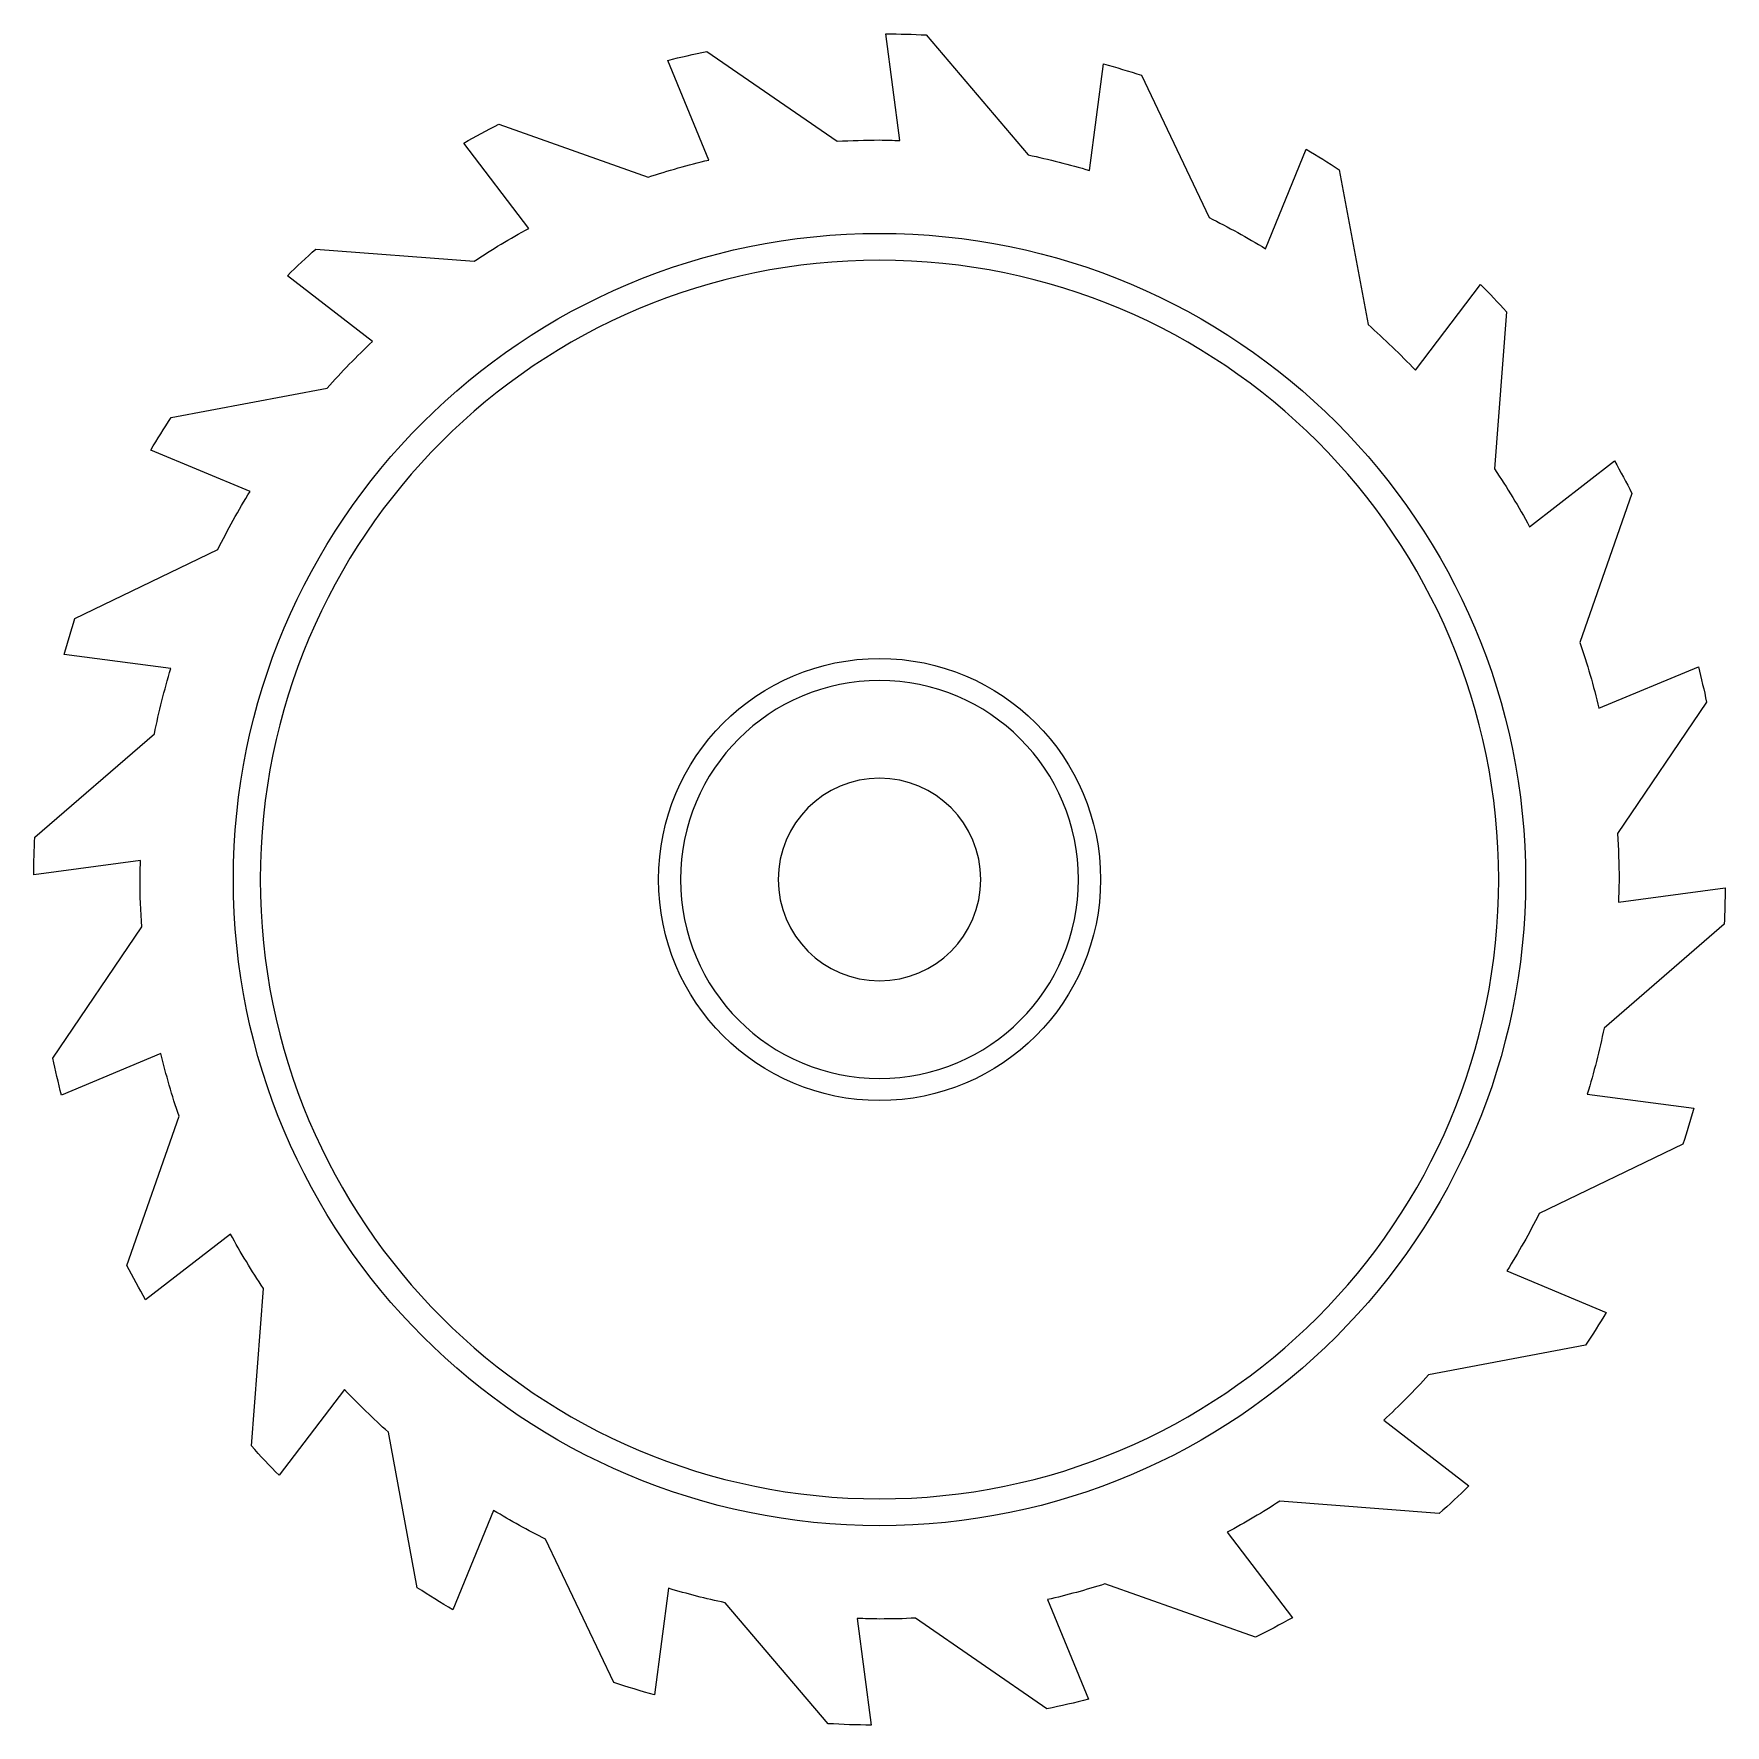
# Model space of a CAD drawing. Header units: centimetres. Extents: x -10.4 to 10.4, y -10.4 to 10.4.
import ezdxf

# ---------------------------------------------------------------- set-up
doc = ezdxf.new("R2010")
doc.units = ezdxf.units.CM
doc.header["$MEASUREMENT"] = 0
doc.layers.add('Camada 1', color=7, linetype='Continuous')

msp = doc.modelspace()

# ---------------------------------------------------------------- linework, layer by layer
at = {"layer": 'Camada 1', "lineweight": 25}
for points, knots in [([(-9.08237, -0.58417), (-9.08237, -0.58417), (-10.17811, -2.19789), (-10.17811, -2.19789), (-10.17811, -2.19789), (-10.14504, -2.3501), (-10.10958, -2.50232), (-10.06974, -2.65292), (-10.06974, -2.65292), (-10.06974, -2.65292), (-8.84729, -2.1413), (-8.84729, -2.1413), (-8.84729, -2.1413), (-8.78355, -2.40427), (-8.70862, -2.66248), (-8.62295, -2.9151), (-8.62295, -2.9151), (-8.62295, -2.9151), (-9.26446, -4.75118), (-9.26446, -4.75118), (-9.26446, -4.75118), (-9.19114, -4.89384), (-9.11426, -5.03489), (-9.03456, -5.17356), (-9.03456, -5.17356), (-9.03456, -5.17356), (-7.98943, -4.3655), (-7.98943, -4.3655), (-7.98943, -4.3655), (-7.86391, -4.59423), (-7.72844, -4.81654), (-7.58462, -5.03331), (-7.58462, -5.03331), (-7.58462, -5.03331), (-7.73244, -6.97215), (-7.73244, -6.97215), (-7.73244, -6.97215), (-7.62126, -7.09568), (-7.50731, -7.21602), (-7.39017, -7.33397), (-7.39017, -7.33397), (-7.39017, -7.33397), (-6.58727, -6.27885), (-6.58727, -6.27885), (-6.58727, -6.27885), (-6.41434, -6.46133), (-6.23424, -6.63585), (-6.04617, -6.8032), (-6.04617, -6.8032), (-6.04617, -6.8032), (-5.68956, -8.71894), (-5.68956, -8.71894), (-5.68956, -8.71894), (-5.5461, -8.81218), (-5.40026, -8.90304), (-5.25204, -8.98911), (-5.25204, -8.98911), (-5.25204, -8.98911), (-4.75, -7.76666), (-4.75, -7.76666), (-4.75, -7.76666), (-4.54201, -7.89337), (-4.32804, -8.01053), (-4.11008, -8.1221), (-4.11008, -8.1221), (-4.11008, -8.1221), (-3.27056, -9.88483), (-3.27056, -9.88483), (-3.27056, -9.88483), (-3.1052, -9.93981), (-2.93745, -9.99082), (-2.76812, -10.03784), (-2.76812, -10.03784), (-2.76812, -10.03784), (-2.5972, -8.72535), (-2.5972, -8.72535), (-2.5972, -8.72535), (-2.36849, -8.79388), (-2.13579, -8.85367), (-1.90031, -8.90307), (-1.90031, -8.90307), (-1.90031, -8.90307), (-0.63322, -10.3917), (-0.63322, -10.3917), (-0.63322, -10.3917), (-0.45751, -10.40207), (-0.28058, -10.40765), (-0.10247, -10.41001), (-0.10247, -10.41001), (-0.10247, -10.41001), (-0.27461, -9.0967), (-0.27461, -9.0967), (-0.27461, -9.0967), (-0.18298, -9.09911), (-0.09173, -9.10308), (0.00032, -9.10308), (0.00032, -9.10308), (0.14894, -9.10308), (0.29679, -9.0999), (0.44342, -9.09191), (0.44342, -9.09191), (0.44342, -9.09191), (2.06153, -10.20758), (2.06153, -10.20758), (2.06153, -10.20758), (2.23324, -10.17332), (2.40459, -10.13508), (2.57355, -10.09124), (2.57355, -10.09124), (2.57355, -10.09124), (2.0683, -8.86479), (2.0683, -8.86479), (2.0683, -8.86479), (2.30777, -8.80902), (2.54325, -8.74525), (2.77474, -8.67117), (2.77474, -8.67117), (2.77474, -8.67117), (4.62717, -9.32781), (4.62717, -9.32781), (4.62717, -9.32781), (4.78137, -9.25129), (4.93279, -9.17163), (5.0822, -9.08794), (5.0822, -9.08794), (5.0822, -9.08794), (4.2793, -8.03604), (4.2793, -8.03604), (4.2793, -8.03604), (4.50126, -7.91729), (4.71721, -7.789), (4.92758, -7.65274), (4.92758, -7.65274), (4.92758, -7.65274), (6.88957, -7.80493), (6.88957, -7.80493), (6.88957, -7.80493), (7.01427, -7.69415), (7.13619, -7.58181), (7.25496, -7.46547), (7.25496, -7.46547), (7.25496, -7.46547), (6.20742, -6.65661), (6.20742, -6.65661), (6.20742, -6.65661), (6.39869, -6.4781), (6.58315, -6.29241), (6.75847, -6.098), (6.75847, -6.098), (6.75847, -6.098), (8.69175, -5.73301), (8.69175, -5.73301), (8.69175, -5.73301), (8.77901, -5.60072), (8.86428, -5.46605), (8.94556, -5.32896), (8.94556, -5.32896), (8.94556, -5.32896), (7.72271, -4.81895), (7.72271, -4.81895), (7.72271, -4.81895), (7.86614, -4.58942), (7.99923, -4.35355), (8.12197, -4.1105), (8.12197, -4.1105), (8.12197, -4.1105), (9.89071, -3.25624), (9.89071, -3.25624), (9.89071, -3.25624), (9.93892, -3.11038), (9.98276, -2.96377), (10.02419, -2.81555), (10.02419, -2.81555), (10.02419, -2.81555), (8.71286, -2.64182), (8.71286, -2.64182), (8.71286, -2.64182), (8.79335, -2.37565), (8.86346, -2.10551), (8.91966, -1.82897), (8.91966, -1.82897), (8.91966, -1.82897), (10.39791, -0.55154), (10.39791, -0.55154), (10.39791, -0.55154), (10.40587, -0.40332), (10.40865, -0.25351), (10.41027, -0.10289), (10.41027, -0.10289), (10.41027, -0.10289), (9.09659, -0.27744), (9.09659, -0.27744), (9.09659, -0.27744), (9.09937, -0.18499), (9.10376, -0.09334), (9.10376, -0.00013), (9.10376, -0.00013), (9.10376, 0.19093), (9.0958, 0.37981), (9.08426, 0.56748), (9.08426, 0.56748), (9.08426, 0.56748), (10.18159, 2.18321), (10.18159, 2.18321), (10.18159, 2.18321), (10.1505, 2.32984), (10.11745, 2.47486), (10.07999, 2.61911), (10.07999, 2.61911), (10.07999, 2.61911), (8.85555, 2.10791), (8.85555, 2.10791), (8.85555, 2.10791), (8.7902, 2.38324), (8.71252, 2.653), (8.62285, 2.91836), (8.62285, 2.91836), (8.62285, 2.91836), (9.26317, 4.75362), (9.26317, 4.75362), (9.26317, 4.75362), (9.19425, 4.8879), (9.12212, 5.02098), (9.04722, 5.15208), (9.04722, 5.15208), (9.04722, 5.15208), (8.00246, 4.34322), (8.00246, 4.34322), (8.00246, 4.34322), (7.86977, 4.58706), (7.72555, 4.82376), (7.57174, 5.05326), (7.57174, 5.05326), (7.57174, 5.05326), (7.7188, 6.98813), (7.7188, 6.98813), (7.7188, 6.98813), (7.61479, 7.10248), (7.50801, 7.21445), (7.39924, 7.32402), (7.39924, 7.32402), (7.39924, 7.32402), (6.59716, 6.26931), (6.59716, 6.26931), (6.59716, 6.26931), (6.4111, 6.46455), (6.21706, 6.65221), (6.01463, 6.83073), (6.01463, 6.83073), (6.01463, 6.83073), (5.65961, 8.73774), (5.65961, 8.73774), (5.65961, 8.73774), (5.52613, 8.8246), (5.39066, 8.90826), (5.25279, 8.98835), (5.25279, 8.98835), (5.25279, 8.98835), (4.75072, 7.7655), (4.75072, 7.7655), (4.75072, 7.7655), (4.52638, 7.90335), (4.29529, 8.03008), (4.05783, 8.1488), (4.05783, 8.1488), (4.05783, 8.1488), (3.22426, 9.9), (3.22426, 9.9), (3.22426, 9.9), (3.07006, 9.95019), (2.91427, 9.99723), (2.75687, 10.03986), (2.75687, 10.03986), (2.75687, 10.03986), (2.58595, 8.72776), (2.58595, 8.72776), (2.58595, 8.72776), (2.33849, 8.80108), (2.08668, 8.86643), (1.83088, 8.91903), (1.83088, 8.91903), (1.83088, 8.91903), (0.57334, 10.39619), (0.57334, 10.39619), (0.57334, 10.39619), (0.40996, 10.40495), (0.24462, 10.40934), (0.07886, 10.41013), (0.07886, 10.41013), (0.07886, 10.41013), (0.251, 9.09645), (0.251, 9.09645), (0.251, 9.09645), (0.16774, 9.09923), (0.08444, 9.10322), (0.00036, 9.10322), (0.00036, 9.10322), (-0.17456, 9.10322), (-0.34746, 9.09645), (-0.5196, 9.08769), (-0.5196, 9.08769), (-0.5196, 9.08769), (-2.12499, 10.19458), (-2.12499, 10.19458), (-2.12499, 10.19458), (-2.28676, 10.16032), (-2.44733, 10.12365), (-2.60632, 10.08301), (-2.60632, 10.08301), (-2.60632, 10.08301), (-2.10107, 8.85616), (-2.10107, 8.85616), (-2.10107, 8.85616), (-2.35449, 8.79679), (-2.60391, 8.72625), (-2.84817, 8.64576), (-2.84817, 8.64576), (-2.84817, 8.64576), (-4.68623, 9.29724), (-4.68623, 9.29724), (-4.68623, 9.29724), (-4.83207, 9.22353), (-4.9759, 9.14704), (-5.11777, 9.06573), (-5.11777, 9.06573), (-5.11777, 9.06573), (-4.31648, 8.01502), (-4.31648, 8.01502), (-4.31648, 8.01502), (-4.54839, 7.89069), (-4.7727, 7.75483), (-4.99146, 7.6114), (-4.99146, 7.6114), (-4.99146, 7.6114), (-6.93789, 7.76123), (-6.93789, 7.76123), (-6.93789, 7.76123), (-7.05743, 7.65484), (-7.17416, 7.54488), (-7.28894, 7.43251), (-7.28894, 7.43251), (-7.28894, 7.43251), (-6.24061, 6.62246), (-6.24061, 6.62246), (-6.24061, 6.62246), (-6.43585, 6.43958), (-6.62272, 6.24831), (-6.80084, 6.04789), (-6.80084, 6.04789), (-6.80084, 6.04789), (-8.72097, 5.68529), (-8.72097, 5.68529), (-8.72097, 5.68529), (-8.80664, 5.55419), (-8.88991, 5.42113), (-8.9696, 5.28643), (-8.9696, 5.28643), (-8.9696, 5.28643), (-7.74834, 4.77721), (-7.74834, 4.77721), (-7.74834, 4.77721), (-7.89177, 4.5453), (-8.02367, 4.30665), (-8.14598, 4.06159), (-8.14598, 4.06159), (-8.14598, 4.06159), (-9.90477, 3.2117), (-9.90477, 3.2117), (-9.90477, 3.2117), (-9.95218, 3.06626), (-9.99563, 2.91844), (-10.03666, 2.76982), (-10.03666, 2.76982), (-10.03666, 2.76982), (-8.72536, 2.5957), (-8.72536, 2.5957), (-8.72536, 2.5957), (-8.80347, 2.33313), (-8.8708, 2.06614), (-8.92539, 1.79441), (-8.92539, 1.79441), (-8.92539, 1.79441), (-10.39888, 0.52097), (-10.39888, 0.52097), (-10.39888, 0.52097), (-10.40645, 0.36796), (-10.40962, 0.21416), (-10.41044, 0.05895), (-10.41044, 0.05895), (-10.41044, 0.05895), (-9.09713, 0.23408), (-9.09713, 0.23408), (-9.09713, 0.23408), (-9.09914, 0.15619), (-9.10311, 0.07888), (-9.10311, -0.00002), (-9.10311, -0.00002), (-9.10308, -0.19608), (-9.09432, -0.39132), (-9.08237, -0.58417)], [0, 0, 0, 0, 0.00990099, 0.00990099, 0.00990099, 0.00990099, 0.01980198, 0.01980198, 0.01980198, 0.01980198, 0.02970297, 0.02970297, 0.02970297, 0.02970297, 0.03960396, 0.03960396, 0.03960396, 0.03960396, 0.04950495, 0.04950495, 0.04950495, 0.04950495, 0.05940594, 0.05940594, 0.05940594, 0.05940594, 0.06930693, 0.06930693, 0.06930693, 0.06930693, 0.07920792, 0.07920792, 0.07920792, 0.07920792, 0.08910891, 0.08910891, 0.08910891, 0.08910891, 0.0990099, 0.0990099, 0.0990099, 0.0990099, 0.10891089, 0.10891089, 0.10891089, 0.10891089, 0.11881188, 0.11881188, 0.11881188, 0.11881188, 0.12871287, 0.12871287, 0.12871287, 0.12871287, 0.13861386, 0.13861386, 0.13861386, 0.13861386, 0.14851485, 0.14851485, 0.14851485, 0.14851485, 0.15841584, 0.15841584, 0.15841584, 0.15841584, 0.16831683, 0.16831683, 0.16831683, 0.16831683, 0.17821782, 0.17821782, 0.17821782, 0.17821782, 0.18811881, 0.18811881, 0.18811881, 0.18811881, 0.1980198, 0.1980198, 0.1980198, 0.1980198, 0.20792079, 0.20792079, 0.20792079, 0.20792079, 0.21782178, 0.21782178, 0.21782178, 0.21782178, 0.22772277, 0.22772277, 0.22772277, 0.22772277, 0.23762376, 0.23762376, 0.23762376, 0.23762376, 0.24752475, 0.24752475, 0.24752475, 0.24752475, 0.25742574, 0.25742574, 0.25742574, 0.25742574, 0.26732673, 0.26732673, 0.26732673, 0.26732673, 0.27722772, 0.27722772, 0.27722772, 0.27722772, 0.28712871, 0.28712871, 0.28712871, 0.28712871, 0.2970297, 0.2970297, 0.2970297, 0.2970297, 0.30693069, 0.30693069, 0.30693069, 0.30693069, 0.31683168, 0.31683168, 0.31683168, 0.31683168, 0.32673267, 0.32673267, 0.32673267, 0.32673267, 0.33663366, 0.33663366, 0.33663366, 0.33663366, 0.34653465, 0.34653465, 0.34653465, 0.34653465, 0.35643564, 0.35643564, 0.35643564, 0.35643564, 0.36633663, 0.36633663, 0.36633663, 0.36633663, 0.37623762, 0.37623762, 0.37623762, 0.37623762, 0.38613861, 0.38613861, 0.38613861, 0.38613861, 0.3960396, 0.3960396, 0.3960396, 0.3960396, 0.40594059, 0.40594059, 0.40594059, 0.40594059, 0.41584158, 0.41584158, 0.41584158, 0.41584158, 0.42574257, 0.42574257, 0.42574257, 0.42574257, 0.43564356, 0.43564356, 0.43564356, 0.43564356, 0.44554455, 0.44554455, 0.44554455, 0.44554455, 0.45544554, 0.45544554, 0.45544554, 0.45544554, 0.46534653, 0.46534653, 0.46534653, 0.46534653, 0.47524752, 0.47524752, 0.47524752, 0.47524752, 0.48514851, 0.48514851, 0.48514851, 0.48514851, 0.4950495, 0.4950495, 0.4950495, 0.4950495, 0.5049505, 0.5049505, 0.5049505, 0.5049505, 0.51485149, 0.51485149, 0.51485149, 0.51485149, 0.52475248, 0.52475248, 0.52475248, 0.52475248, 0.53465347, 0.53465347, 0.53465347, 0.53465347, 0.54455446, 0.54455446, 0.54455446, 0.54455446, 0.55445545, 0.55445545, 0.55445545, 0.55445545, 0.56435644, 0.56435644, 0.56435644, 0.56435644, 0.57425743, 0.57425743, 0.57425743, 0.57425743, 0.58415842, 0.58415842, 0.58415842, 0.58415842, 0.59405941, 0.59405941, 0.59405941, 0.59405941, 0.6039604, 0.6039604, 0.6039604, 0.6039604, 0.61386139, 0.61386139, 0.61386139, 0.61386139, 0.62376238, 0.62376238, 0.62376238, 0.62376238, 0.63366337, 0.63366337, 0.63366337, 0.63366337, 0.64356436, 0.64356436, 0.64356436, 0.64356436, 0.65346535, 0.65346535, 0.65346535, 0.65346535, 0.66336634, 0.66336634, 0.66336634, 0.66336634, 0.67326733, 0.67326733, 0.67326733, 0.67326733, 0.68316832, 0.68316832, 0.68316832, 0.68316832, 0.69306931, 0.69306931, 0.69306931, 0.69306931, 0.7029703, 0.7029703, 0.7029703, 0.7029703, 0.71287129, 0.71287129, 0.71287129, 0.71287129, 0.72277228, 0.72277228, 0.72277228, 0.72277228, 0.73267327, 0.73267327, 0.73267327, 0.73267327, 0.74257426, 0.74257426, 0.74257426, 0.74257426, 0.75247525, 0.75247525, 0.75247525, 0.75247525, 0.76237624, 0.76237624, 0.76237624, 0.76237624, 0.77227723, 0.77227723, 0.77227723, 0.77227723, 0.78217822, 0.78217822, 0.78217822, 0.78217822, 0.79207921, 0.79207921, 0.79207921, 0.79207921, 0.8019802, 0.8019802, 0.8019802, 0.8019802, 0.81188119, 0.81188119, 0.81188119, 0.81188119, 0.82178218, 0.82178218, 0.82178218, 0.82178218, 0.83168317, 0.83168317, 0.83168317, 0.83168317, 0.84158416, 0.84158416, 0.84158416, 0.84158416, 0.85148515, 0.85148515, 0.85148515, 0.85148515, 0.86138614, 0.86138614, 0.86138614, 0.86138614, 0.87128713, 0.87128713, 0.87128713, 0.87128713, 0.88118812, 0.88118812, 0.88118812, 0.88118812, 0.89108911, 0.89108911, 0.89108911, 0.89108911, 0.9009901, 0.9009901, 0.9009901, 0.9009901, 0.91089109, 0.91089109, 0.91089109, 0.91089109, 0.92079208, 0.92079208, 0.92079208, 0.92079208, 0.93069307, 0.93069307, 0.93069307, 0.93069307, 0.94059406, 0.94059406, 0.94059406, 0.94059406, 0.95049505, 0.95049505, 0.95049505, 0.95049505, 0.96039604, 0.96039604, 0.96039604, 0.96039604, 0.97029703, 0.97029703, 0.97029703, 0.97029703, 0.98019802, 0.98019802, 0.98019802, 0.98019802, 1, 1, 1, 1]), ([(-7.95318, 0.00077), (-7.95318, -4.39256), (-4.3926, -7.95475), (0.00112, -7.95475), (0.00112, -7.95475), (4.39328, -7.95475), (7.95426, -4.39256), (7.95426, 0.00077), (7.95426, 0.00077), (7.95426, 4.39391), (4.39329, 7.95409), (0.00112, 7.95409), (0.00112, 7.95409), (-4.3926, 7.95406), (-7.95318, 4.39391), (-7.95318, 0.00077)], [0, 0, 0, 0, 0.2, 0.2, 0.2, 0.2, 0.4, 0.4, 0.4, 0.4, 0.6, 0.6, 0.6, 0.6, 1, 1, 1, 1]), ([(-7.62245, 0.00077), (-7.62245, 4.21143), (-4.2097, 7.62297), (0.00115, 7.62297), (0.00115, 7.62297), (4.21001, 7.62297), (7.62276, 4.21143), (7.62276, 0.00077), (7.62276, 0.00077), (7.62276, -4.21007), (4.21003, -7.62402), (0.00115, -7.62402), (0.00115, -7.62402), (-4.20969, -7.62402), (-7.62245, -4.2101), (-7.62245, 0.00077)], [0, 0, 0, 0, 0.2, 0.2, 0.2, 0.2, 0.4, 0.4, 0.4, 0.4, 0.6, 0.6, 0.6, 0.6, 1, 1, 1, 1]), ([(-2.72027, -0.00003), (-2.72027, -1.503), (-1.5026, -2.72145), (0.00036, -2.72145), (0.00036, -2.72145), (1.50372, -2.72145), (2.72141, -1.50296), (2.72141, -0.00003), (2.72141, -0.00003), (2.72141, 1.50275), (1.50374, 2.72081), (0.00036, 2.72081), (0.00036, 2.72081), (-1.50261, 2.72079), (-2.72027, 1.50273), (-2.72027, -0.00003)], [0, 0, 0, 0, 0.2, 0.2, 0.2, 0.2, 0.4, 0.4, 0.4, 0.4, 0.6, 0.6, 0.6, 0.6, 1, 1, 1, 1]), ([(-2.44974, -0.00003), (-2.44974, 1.35331), (-1.3528, 2.44985), (0.00033, 2.44985), (0.00033, 2.44985), (1.35428, 2.44985), (2.45045, 1.35331), (2.45045, -0.00003), (2.45045, -0.00003), (2.45045, -1.35319), (1.35428, -2.4505), (0.00033, -2.4505), (0.00033, -2.4505), (-1.3528, -2.45052), (-2.44974, -1.35318), (-2.44974, -0.00003)], [0, 0, 0, 0, 0.2, 0.2, 0.2, 0.2, 0.4, 0.4, 0.4, 0.4, 0.6, 0.6, 0.6, 0.6, 1, 1, 1, 1]), ([(-1.24681, -0.00003), (-1.24681, 0.68871), (-0.68817, 1.24653), (0.00033, 1.24653), (0.00033, 1.24653), (0.68925, 1.24653), (1.2471, 0.68871), (1.2471, -0.00003), (1.2471, -0.00003), (1.2471, -0.68935), (0.68925, -1.2472), (0.00033, -1.2472), (0.00033, -1.2472), (-0.68817, -1.24719), (-1.24681, -0.68935), (-1.24681, -0.00003)], [0, 0, 0, 0, 0.2, 0.2, 0.2, 0.2, 0.4, 0.4, 0.4, 0.4, 0.6, 0.6, 0.6, 0.6, 1, 1, 1, 1])]:
    msp.add_open_spline(points, degree=3, knots=knots, dxfattribs=at)

doc.saveas('drawing.dxf')
